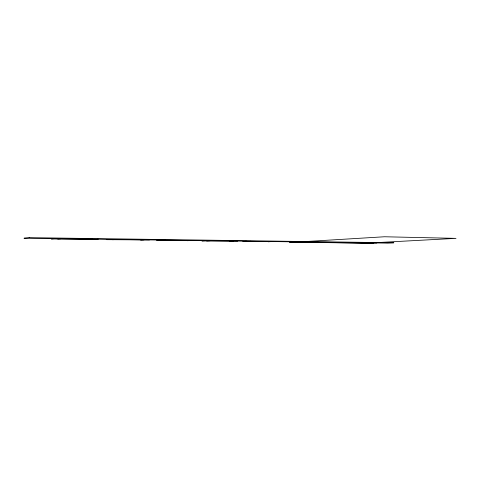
<?xml version="1.0" encoding="UTF-8"?>
<svg xmlns="http://www.w3.org/2000/svg" width="480" height="480" viewBox="0 0 480 480"><rect width="100%" height="100%" fill="white"/><g stroke="black" fill="none" stroke-linecap="round" stroke-linejoin="round"><path stroke-width="0.72" d="M54.36 238.632L51.288 238.944L94.992 239.514L98.226 239.22M57.762 239.028L60.864 238.716M88.974 239.436L92.184 239.142M110.088 239.382L106.818 239.67L149.484 239.91M112.626 239.748L115.914 239.46M140.676 240.114L144.048 239.838M160.17 240.054L156.75 240.324L195.738 240.534M161.988 240.396L165.42 240.126M187.338 240.726L190.824 240.468M205.41 240.66L201.894 240.918L237.696 241.098M206.646 240.978L210.174 240.726M229.656 241.278L233.226 241.038M246.492 241.218L242.904 241.452L275.922 241.614M247.23 241.512L250.824 241.272M268.218 241.788L271.842 241.554M376.854 242.97L365.136 243.234L289.536 242.028L292.674 241.836M305.706 241.542L384.468 236.766L456 238.362L377.826 242.55M289.536 242.028L373.698 243.138M29.184 237.654L24 238.224L387.462 243.114L393.852 242.778L29.184 237.654"/></g></svg>
